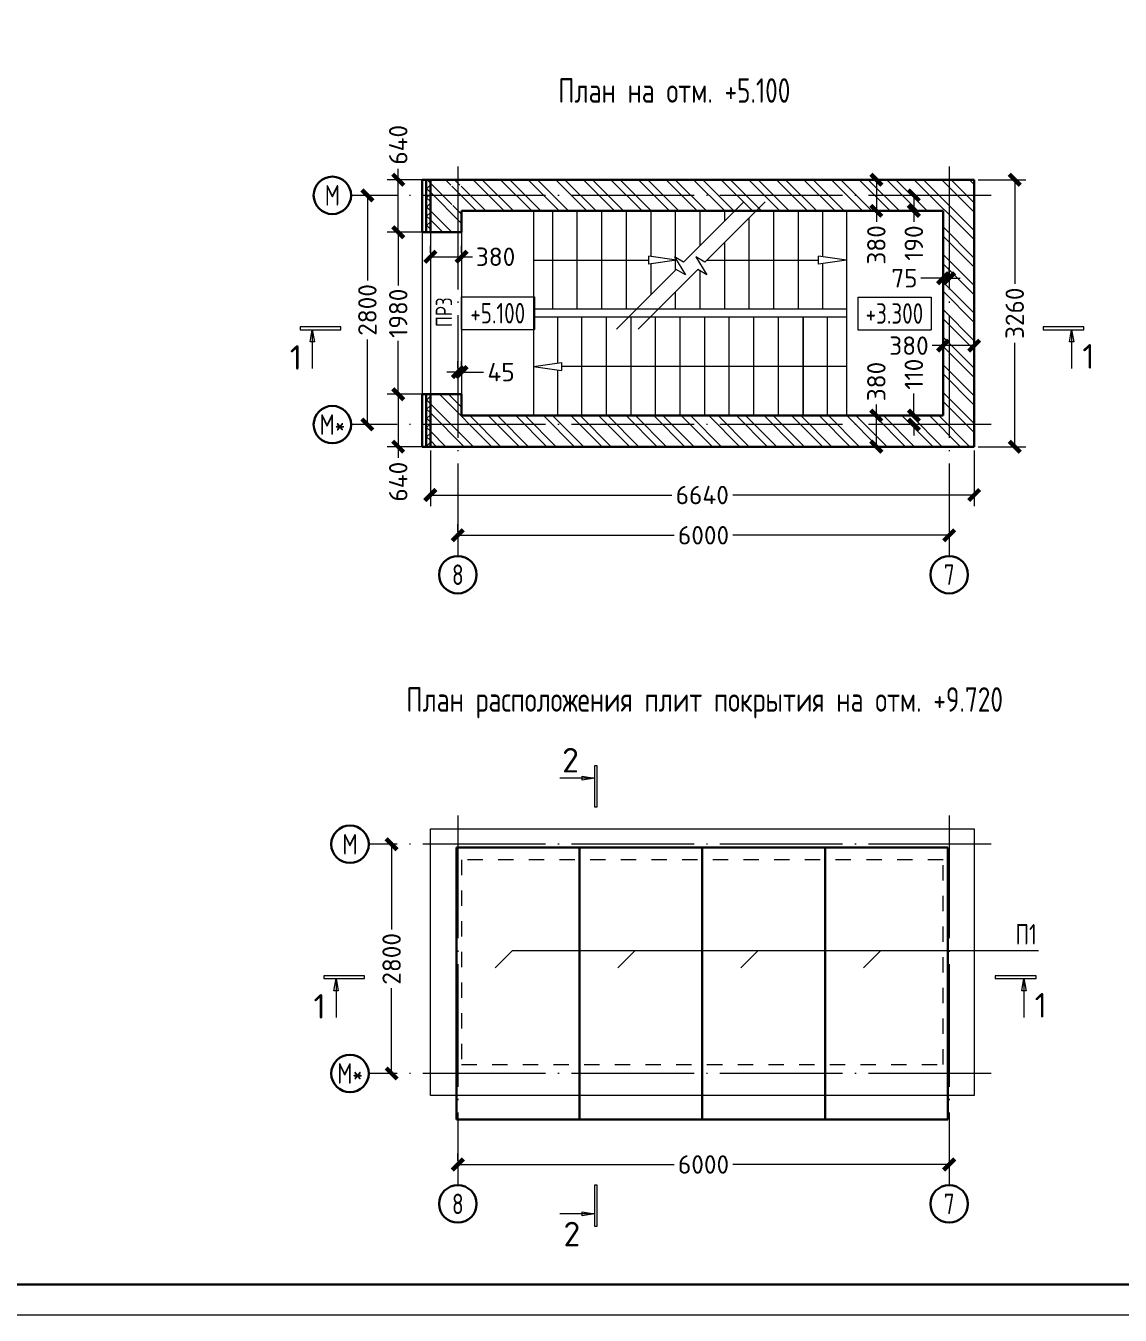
# Model space of a CAD drawing. Extents: x -965262 to 1142518, y -357520 to 71675.
# Drawn here: x 1005326 to 1023160, y -240088 to -219070 of the extents above; entities that cross this region are included whole.
import ezdxf

# ---------------------------------------------------------------- set-up
doc = ezdxf.new("R2010")
doc.units = 0
doc.header["$LTSCALE"] = 10
doc.linetypes.add('DOTE', pattern=[2.42, 2, -0.2, 0.02, -0.2])
doc.linetypes.add('JIS_02_1.0', pattern=[2, 1, -1])
doc.layers.get('0').update_dxf_attribs({"linetype": 'CONTINUOUS', "lineweight": 30})
doc.layers.get('Defpoints').update_dxf_attribs({"linetype": 'CONTINUOUS'})
doc.layers.add('DOTE', color=7, linetype='DOTE', lineweight=9)
doc.styles.add('GOST 2.304', font='isocpeur.ttf', dxfattribs={"width": 0.75, "height": 250})
doc.styles.get("Standard").update_dxf_attribs({"font": 'isocpeur.ttf', "height": 300})
doc.dimstyles.get("Standard").update_dxf_attribs({"dimscale": 100, "dimtxt": 300, "dimasz": 1.8, "dimexe": 1.8, "dimexo": 0.625, "dimgap": 0.9, "dimtad": 0, "dimdec": 0, "dimzin": 0, "dimdsep": 46, "dimtxsty": 'Standard', "dimblk": 'ARCHTICK', "dimcen": 0.9, "dimclrd": 256, "dimclre": 256, "dimclrt": 256, "dimadec": 0, "dimazin": 0, "dimtfac": 1, "dimtdec": 0, "dimtofl": 0, "dimtmove": 0, "dimatfit": 3, "dimfxl": 1, "dimtolj": 1, "dimtzin": 0, "dimlwd": 15, "dimlwe": 15, "dimarcsym": 0})

# ---------------------------------------------------------------- blocks, each defined once
blk = doc.blocks.new('_ArchTick')
at = {"color": 0, "linetype": 'ByBlock', "lineweight": 0, "const_width": 0.4}
blk.add_lwpolyline([(-0.5, -0.5), (0.5, 0.5)], dxfattribs=at)
blk = doc.blocks.new('*D2317')
at = {"lineweight": 15, "ltscale": 10, "transparency": 16777216}
for p, q in [((1020843, -221580), (1021621, -221580)), ((1021441, -221580), (1021441, -223276)), ((1021441, -225931), (1021441, -224236)), ((1020843, -225931), (1021621, -225931))]:
    blk.add_line(p, q, dxfattribs=at)
at = {"layer": 'Defpoints', "color": 0, "lineweight": 15, "ltscale": 10, "transparency": 16777216}
for p in [(1020780, -221580, -2413), (1021441, -221580), (1020780, -225931, -2413)]:
    blk.add_point(p, dxfattribs=at)
at = {"lineweight": 15, "ltscale": 10, "transparency": 16777216, "xscale": 180, "yscale": 180, "zscale": 180}
for p, rotation in [((1021441, -221580), 90), ((1021441, -225931), 270)]:
    blk.add_blockref('_ArchTick', p, dxfattribs=dict(at, rotation=rotation))
at = {"lineweight": 15, "ltscale": 10, "transparency": 16777216, "insert": (1021441, -223756), "char_height": 300, "attachment_point": 5, "rotation": 90}
blk.add_mtext('\\A1;3260', dxfattribs=at)
blk = doc.blocks.new('*D2263')
at = {"lineweight": 15, "transparency": 16777216}
for p, q in [((1012366, -227313), (1012366, -227195)), ((1012366, -227375), (1015890, -227375)), ((1020373, -227375), (1016850, -227375)), ((1020373, -227431), (1020373, -227555))]:
    blk.add_line(p, q, dxfattribs=at)
at = {"layer": 'Defpoints', "color": 0, "lineweight": 15, "transparency": 16777216}
for p in [(1012366, -227375), (1020373, -227369), (1020373, -227375)]:
    blk.add_point(p, dxfattribs=at)
at = {"lineweight": 15, "transparency": 16777216, "xscale": 180, "yscale": 180, "zscale": 180, "rotation": 180}
blk.add_blockref('_ArchTick', (1012366, -227375), dxfattribs=at)
at = {"lineweight": 15, "transparency": 16777216, "xscale": 180, "yscale": 180, "zscale": 180}
blk.add_blockref('_ArchTick', (1020373, -227375), dxfattribs=at)
at = {"lineweight": 15, "transparency": 16777216, "insert": (1016370, -227375), "char_height": 300, "attachment_point": 5}
blk.add_mtext('\\A1;6000', dxfattribs=at)
blk = doc.blocks.new('*D2323')
at = {"lineweight": 15, "transparency": 16777216}
for p, q in [((1019797, -225424), (1019797, -225064)), ((1019734, -225424), (1019617, -225424)), ((1019734, -225570), (1019617, -225570)), ((1019797, -225570), (1019797, -225750))]:
    blk.add_line(p, q, dxfattribs=at)
at = {"layer": 'Defpoints', "color": 0, "lineweight": 15, "transparency": 16777216}
for p in [(1019797, -225424), (1019797, -225424), (1019797, -225570, -4350)]:
    blk.add_point(p, dxfattribs=at)
at = {"lineweight": 15, "transparency": 16777216, "xscale": 180, "yscale": 180, "zscale": 180}
for p, rotation in [((1019797, -225424), 270), ((1019797, -225570), 90)]:
    blk.add_blockref('_ArchTick', p, dxfattribs=dict(at, rotation=rotation))
at = {"lineweight": 15, "transparency": 16777216, "insert": (1019797, -224749), "char_height": 300, "attachment_point": 5, "rotation": 90}
blk.add_mtext('\\A1;110', dxfattribs=at)
blk = doc.blocks.new('*D2321')
at = {"lineweight": 15, "ltscale": 10, "transparency": 16777216}
for p, q in [((1020273, -223185), (1019913, -223185)), ((1020273, -223123), (1020273, -223005)), ((1020373, -223123), (1020373, -223005)), ((1020373, -223185), (1020553, -223185))]:
    blk.add_line(p, q, dxfattribs=at)
at = {"layer": 'Defpoints', "color": 0, "lineweight": 15, "ltscale": 10, "transparency": 16777216}
for p in [(1020273, -223185), (1020373, -223185), (1020373, -223185)]:
    blk.add_point(p, dxfattribs=at)
at = {"lineweight": 15, "ltscale": 10, "transparency": 16777216, "xscale": 180, "yscale": 180, "zscale": 180}
blk.add_blockref('_ArchTick', (1020273, -223185), dxfattribs=at)
at = {"lineweight": 15, "ltscale": 10, "transparency": 16777216, "xscale": 180, "yscale": 180, "zscale": 180, "rotation": 180}
blk.add_blockref('_ArchTick', (1020373, -223185), dxfattribs=at)
at = {"lineweight": 15, "ltscale": 10, "transparency": 16777216, "insert": (1019643, -223185), "char_height": 300, "attachment_point": 5}
blk.add_mtext('\\A1;75', dxfattribs=at)
blk = doc.blocks.new('*D2319')
at = {"lineweight": 15, "transparency": 16777216}
for p, q in [((1019124, -221580), (1019006, -221580)), ((1019186, -221580), (1019186, -222087)), ((1019124, -222087), (1019006, -222087)), ((1019186, -222087), (1019186, -222267))]:
    blk.add_line(p, q, dxfattribs=at)
at = {"layer": 'Defpoints', "color": 0, "lineweight": 15, "transparency": 16777216}
for p in [(1019186, -221580), (1019186, -221580), (1019186, -222087)]:
    blk.add_point(p, dxfattribs=at)
at = {"lineweight": 15, "transparency": 16777216, "xscale": 180, "yscale": 180, "zscale": 180}
for p, rotation in [((1019186, -221580), 90), ((1019186, -222087), 270)]:
    blk.add_blockref('_ArchTick', p, dxfattribs=dict(at, rotation=rotation))
at = {"lineweight": 15, "transparency": 16777216, "insert": (1019186, -222642), "char_height": 300, "attachment_point": 5, "rotation": 90}
blk.add_mtext('\\A1;380', dxfattribs=at)
blk = doc.blocks.new('*D2318')
at = {"lineweight": 15, "ltscale": 10, "transparency": 16777216}
for p, q in [((1011919, -225993), (1011919, -226899)), ((1020780, -225993), (1020780, -226899)), ((1011919, -226719), (1015855, -226719)), ((1020780, -226719), (1016845, -226719))]:
    blk.add_line(p, q, dxfattribs=at)
at = {"layer": 'Defpoints', "color": 0, "lineweight": 15, "ltscale": 10, "transparency": 16777216}
for p in [(1011919, -225931, -2413), (1020780, -225931, -2413), (1020780, -226719)]:
    blk.add_point(p, dxfattribs=at)
at = {"lineweight": 15, "ltscale": 10, "transparency": 16777216, "xscale": 180, "yscale": 180, "zscale": 180, "rotation": 180}
blk.add_blockref('_ArchTick', (1011919, -226719), dxfattribs=at)
at = {"lineweight": 15, "ltscale": 10, "transparency": 16777216, "xscale": 180, "yscale": 180, "zscale": 180}
blk.add_blockref('_ArchTick', (1020780, -226719), dxfattribs=at)
at = {"lineweight": 15, "ltscale": 10, "transparency": 16777216, "insert": (1016350, -226719), "char_height": 300, "attachment_point": 5}
blk.add_mtext('\\A1;6640', dxfattribs=at)
blk = doc.blocks.new('*D2320')
at = {"lineweight": 15, "transparency": 16777216}
for p, q in [((1019734, -221834), (1019617, -221834)), ((1019797, -221834), (1019797, -222087)), ((1019734, -222087), (1019617, -222087)), ((1019797, -222087), (1019797, -222267))]:
    blk.add_line(p, q, dxfattribs=at)
at = {"layer": 'Defpoints', "color": 0, "lineweight": 15, "transparency": 16777216}
for p in [(1019797, -221834), (1019797, -221834), (1019797, -222087)]:
    blk.add_point(p, dxfattribs=at)
at = {"lineweight": 15, "transparency": 16777216, "xscale": 180, "yscale": 180, "zscale": 180}
for p, rotation in [((1019797, -221834), 90), ((1019797, -222087), 270)]:
    blk.add_blockref('_ArchTick', p, dxfattribs=dict(at, rotation=rotation))
at = {"lineweight": 15, "transparency": 16777216, "insert": (1019797, -222612), "char_height": 300, "attachment_point": 5, "rotation": 90}
blk.add_mtext('\\A1;190', dxfattribs=at)
blk = doc.blocks.new('*D2322')
at = {"lineweight": 15, "ltscale": 10, "transparency": 16777216}
for p, q in [((1020273, -224221), (1020273, -224104)), ((1020780, -224221), (1020780, -224104)), ((1020273, -224284), (1020093, -224284)), ((1020780, -224284), (1020273, -224284))]:
    blk.add_line(p, q, dxfattribs=at)
at = {"layer": 'Defpoints', "color": 0, "lineweight": 15, "ltscale": 10, "transparency": 16777216}
for p in [(1020273, -224284), (1020273, -224284), (1020780, -224284)]:
    blk.add_point(p, dxfattribs=at)
at = {"lineweight": 15, "ltscale": 10, "transparency": 16777216, "xscale": 180, "yscale": 180, "zscale": 180, "rotation": 180}
blk.add_blockref('_ArchTick', (1020273, -224284), dxfattribs=at)
at = {"lineweight": 15, "ltscale": 10, "transparency": 16777216, "xscale": 180, "yscale": 180, "zscale": 180}
blk.add_blockref('_ArchTick', (1020780, -224284), dxfattribs=at)
at = {"lineweight": 15, "ltscale": 10, "transparency": 16777216, "insert": (1019718, -224284), "char_height": 300, "attachment_point": 5}
blk.add_mtext('\\A1;380', dxfattribs=at)
blk = doc.blocks.new('*D2325')
at = {"lineweight": 15, "ltscale": 10, "transparency": 16777216}
for p, q in [((1012366, -224652), (1012366, -224535)), ((1012426, -224652), (1012426, -224535)), ((1012366, -224715), (1012186, -224715)), ((1012426, -224715), (1012786, -224715))]:
    blk.add_line(p, q, dxfattribs=at)
at = {"layer": 'Defpoints', "color": 0, "lineweight": 15, "ltscale": 10, "transparency": 16777216}
for p in [(1012366, -224715), (1012426, -224715), (1012426, -224715)]:
    blk.add_point(p, dxfattribs=at)
at = {"lineweight": 15, "ltscale": 10, "transparency": 16777216, "xscale": 180, "yscale": 180, "zscale": 180}
blk.add_blockref('_ArchTick', (1012366, -224715), dxfattribs=at)
at = {"lineweight": 15, "ltscale": 10, "transparency": 16777216, "xscale": 180, "yscale": 180, "zscale": 180, "rotation": 180}
blk.add_blockref('_ArchTick', (1012426, -224715), dxfattribs=at)
at = {"lineweight": 15, "ltscale": 10, "transparency": 16777216, "insert": (1013071, -224715), "char_height": 300, "attachment_point": 5}
blk.add_mtext('\\A1;45', dxfattribs=at)
blk = doc.blocks.new('*D2324')
at = {"lineweight": 15, "transparency": 16777216}
for p, q in [((1019186, -225424), (1019186, -225244)), ((1019124, -225424), (1019006, -225424)), ((1019186, -225931), (1019186, -225424)), ((1019124, -225931), (1019006, -225931))]:
    blk.add_line(p, q, dxfattribs=at)
at = {"layer": 'Defpoints', "color": 0, "lineweight": 15, "transparency": 16777216}
for p in [(1019186, -225424), (1019186, -225931), (1019186, -225931)]:
    blk.add_point(p, dxfattribs=at)
at = {"lineweight": 15, "transparency": 16777216, "xscale": 180, "yscale": 180, "zscale": 180}
for p, rotation in [((1019186, -225424), 90), ((1019186, -225931), 270)]:
    blk.add_blockref('_ArchTick', p, dxfattribs=dict(at, rotation=rotation))
at = {"lineweight": 15, "transparency": 16777216, "insert": (1019186, -224869), "char_height": 300, "attachment_point": 5, "rotation": 90}
blk.add_mtext('\\A1;380', dxfattribs=at)
blk = doc.blocks.new('*D2326')
at = {"lineweight": 15, "transparency": 16777216}
for p, q in [((1011919, -222773), (1011919, -222655)), ((1012426, -222773), (1012426, -222655)), ((1011919, -222835), (1012426, -222835)), ((1012426, -222835), (1012606, -222835))]:
    blk.add_line(p, q, dxfattribs=at)
at = {"layer": 'Defpoints', "color": 0, "lineweight": 15, "transparency": 16777216}
for p in [(1011919, -222835), (1011919, -222835), (1012426, -222835)]:
    blk.add_point(p, dxfattribs=at)
at = {"lineweight": 15, "transparency": 16777216, "xscale": 180, "yscale": 180, "zscale": 180, "rotation": 180}
blk.add_blockref('_ArchTick', (1011919, -222835), dxfattribs=at)
at = {"lineweight": 15, "transparency": 16777216, "xscale": 180, "yscale": 180, "zscale": 180}
blk.add_blockref('_ArchTick', (1012426, -222835), dxfattribs=at)
at = {"lineweight": 15, "transparency": 16777216, "insert": (1012981, -222835), "char_height": 300, "attachment_point": 5}
blk.add_mtext('\\A1;380', dxfattribs=at)
blk = doc.blocks.new('*D2328')
at = {"lineweight": 15, "ltscale": 10, "transparency": 16777216}
for p, q in [((1011857, -222434), (1011215, -222434)), ((1011395, -222434), (1011395, -223306)), ((1011395, -225077), (1011395, -224206)), ((1011857, -225077), (1011215, -225077))]:
    blk.add_line(p, q, dxfattribs=at)
at = {"layer": 'Defpoints', "color": 0, "lineweight": 15, "ltscale": 10, "transparency": 16777216}
for p in [(1011395, -222434), (1011919, -222434, -2413), (1011919, -225077, -2413)]:
    blk.add_point(p, dxfattribs=at)
at = {"lineweight": 15, "ltscale": 10, "transparency": 16777216, "xscale": 180, "yscale": 180, "zscale": 180}
for p, rotation in [((1011395, -222434), 90), ((1011395, -225077), 270)]:
    blk.add_blockref('_ArchTick', p, dxfattribs=dict(at, rotation=rotation))
at = {"lineweight": 15, "ltscale": 10, "transparency": 16777216, "insert": (1011395, -223756), "char_height": 300, "attachment_point": 5, "rotation": 90}
blk.add_mtext('\\A1;1980', dxfattribs=at)
blk = doc.blocks.new('*D2329')
at = {"lineweight": 15, "ltscale": 10, "transparency": 16777216}
for p, q in [((1011395, -221580), (1011395, -221400)), ((1011857, -221580), (1011215, -221580)), ((1011395, -222434), (1011395, -221580)), ((1011857, -222434), (1011215, -222434))]:
    blk.add_line(p, q, dxfattribs=at)
at = {"layer": 'Defpoints', "color": 0, "lineweight": 15, "ltscale": 10, "transparency": 16777216}
for p in [(1011395, -221580), (1011919, -221580, -2413), (1011919, -222434, -2413)]:
    blk.add_point(p, dxfattribs=at)
at = {"lineweight": 15, "ltscale": 10, "transparency": 16777216, "xscale": 180, "yscale": 180, "zscale": 180}
for p, rotation in [((1011395, -221580), 90), ((1011395, -222434), 270)]:
    blk.add_blockref('_ArchTick', p, dxfattribs=dict(at, rotation=rotation))
at = {"lineweight": 15, "ltscale": 10, "transparency": 16777216, "insert": (1011395, -221010), "char_height": 300, "attachment_point": 5, "rotation": 90}
blk.add_mtext('\\A1;640', dxfattribs=at)
blk = doc.blocks.new('*D2330')
at = {"lineweight": 15, "transparency": 16777216}
for p, q in [((1010829, -221834), (1010712, -221834)), ((1010892, -221834), (1010892, -223222)), ((1010892, -225570), (1010892, -224182)), ((1010829, -225570), (1010712, -225570))]:
    blk.add_line(p, q, dxfattribs=at)
at = {"layer": 'Defpoints', "color": 0, "lineweight": 15, "transparency": 16777216}
for p in [(1010892, -221834), (1010892, -225570), (1010892, -225570)]:
    blk.add_point(p, dxfattribs=at)
at = {"lineweight": 15, "transparency": 16777216, "xscale": 180, "yscale": 180, "zscale": 180}
for p, rotation in [((1010892, -221834), 90), ((1010892, -225570), 270)]:
    blk.add_blockref('_ArchTick', p, dxfattribs=dict(at, rotation=rotation))
at = {"lineweight": 15, "transparency": 16777216, "insert": (1010892, -223702), "char_height": 300, "attachment_point": 5, "rotation": 90}
blk.add_mtext('\\A1;2800', dxfattribs=at)
blk = doc.blocks.new('*D2344')
at = {"lineweight": 15, "transparency": 16777216}
for p, q in [((1011224, -232411), (1011107, -232411)), ((1011287, -232411), (1011287, -233799)), ((1011287, -236147), (1011287, -234759)), ((1011224, -236147), (1011107, -236147))]:
    blk.add_line(p, q, dxfattribs=at)
at = {"layer": 'Defpoints', "color": 0, "lineweight": 15, "transparency": 16777216}
for p in [(1011287, -232411), (1011287, -236147), (1011287, -236147)]:
    blk.add_point(p, dxfattribs=at)
at = {"lineweight": 15, "transparency": 16777216, "xscale": 180, "yscale": 180, "zscale": 180}
for p, rotation in [((1011287, -232411), 90), ((1011287, -236147), 270)]:
    blk.add_blockref('_ArchTick', p, dxfattribs=dict(at, rotation=rotation))
at = {"lineweight": 15, "transparency": 16777216, "insert": (1011287, -234279), "char_height": 300, "attachment_point": 5, "rotation": 90}
blk.add_mtext('\\A1;2800', dxfattribs=at)
blk = doc.blocks.new('*D2345')
at = {"lineweight": 15, "transparency": 16777216}
for p, q in [((1012366, -237568), (1012366, -237451)), ((1012366, -237631), (1015890, -237631)), ((1020373, -237631), (1016850, -237631)), ((1020373, -237687), (1020373, -237811))]:
    blk.add_line(p, q, dxfattribs=at)
at = {"layer": 'Defpoints', "color": 0, "lineweight": 15, "transparency": 16777216}
for p in [(1012366, -237631), (1020373, -237624), (1020373, -237631)]:
    blk.add_point(p, dxfattribs=at)
at = {"lineweight": 15, "transparency": 16777216, "xscale": 180, "yscale": 180, "zscale": 180, "rotation": 180}
blk.add_blockref('_ArchTick', (1012366, -237631), dxfattribs=at)
at = {"lineweight": 15, "transparency": 16777216, "xscale": 180, "yscale": 180, "zscale": 180}
blk.add_blockref('_ArchTick', (1020373, -237631), dxfattribs=at)
at = {"lineweight": 15, "transparency": 16777216, "insert": (1016370, -237631), "char_height": 300, "attachment_point": 5}
blk.add_mtext('\\A1;6000', dxfattribs=at)
blk = doc.blocks.new('*D2327')
at = {"lineweight": 15, "ltscale": 10, "transparency": 16777216}
for p, q in [((1011857, -225077), (1011215, -225077)), ((1011395, -225077), (1011395, -225931)), ((1011857, -225931), (1011215, -225931)), ((1011395, -225931), (1011395, -226111))]:
    blk.add_line(p, q, dxfattribs=at)
at = {"layer": 'Defpoints', "color": 0, "lineweight": 15, "ltscale": 10, "transparency": 16777216}
for p in [(1011395, -225077), (1011919, -225077, -2413), (1011919, -225931, -2413)]:
    blk.add_point(p, dxfattribs=at)
at = {"lineweight": 15, "ltscale": 10, "transparency": 16777216, "xscale": 180, "yscale": 180, "zscale": 180}
for p, rotation in [((1011395, -225077), 90), ((1011395, -225931), 270)]:
    blk.add_blockref('_ArchTick', p, dxfattribs=dict(at, rotation=rotation))
at = {"lineweight": 15, "ltscale": 10, "transparency": 16777216, "insert": (1011395, -226501), "char_height": 300, "attachment_point": 5, "rotation": 90}
blk.add_mtext('\\A1;640', dxfattribs=at)

msp = doc.modelspace()

# ---------------------------------------------------------------- hatches: boundary and pattern name
at = {"lineweight": 15, "ltscale": 10}
h = msp.add_hatch(dxfattribs=at)
h.set_pattern_fill('ANSI37', color=256, scale=33.361392, style=0)
h.set_pattern_definition([(45, (1127726.95, -96719.17), (-74.89846, 74.89846), []), (135, (1127726.95, -96719.17), (-74.89846, -74.89846), [])])
h.paths.add_polyline_path([(1011919.3, -221833.9), (1011852.5, -221833.9), (1011852.5, -222434.4), (1011919.3, -222434.4)])
h.paths.add_polyline_path([(1011919.3, -221580.4), (1011852.5, -221580.4), (1011852.5, -221833.9), (1011919.3, -221833.9)])
h.paths.add_polyline_path([(1011919.3, -225076.6), (1011852.5, -225076.6), (1011852.5, -225570.4), (1011919.3, -225570.4)])
h.paths.add_polyline_path([(1011919.3, -225570.4), (1011852.5, -225570.4), (1011852.5, -225930.7), (1011919.3, -225930.7)])
at = {"lineweight": 15}
h = msp.add_hatch(dxfattribs=at)
h.set_pattern_fill('ANSI32', color=256, scale=33.361392, angle=90, style=0)
h.set_pattern_definition([(135, (1127726.95, -96719.17), (-224.6954, -224.6954), []), (135, (1127726.95, -96569.37), (-224.6954, -224.6954), [])])
h.paths.add_polyline_path([(1020539.8, -221982), (1020379, -221982), (1020379, -221833.9), (1020373, -221833.9), (1020373, -222000.7), (1020539.8, -222000.7)], flags=0)
h.paths.add_polyline_path([(1020373, -221833.9), (1020367, -221833.9), (1020367, -221982), (1020206.2, -221982), (1020206.2, -222000.7), (1020373, -222000.7)], flags=0)
h.paths.add_polyline_path([(1020373, -221667.1), (1020206.2, -221667.1), (1020206.2, -221685.8), (1020367, -221685.8), (1020367, -221833.9), (1020373, -221833.9)], flags=0)
h.paths.add_polyline_path([(1020539.8, -221667.1), (1020373, -221667.1), (1020373, -221833.9), (1020379, -221833.9), (1020379, -221685.8), (1020539.8, -221685.8)], flags=0)
h.paths.add_polyline_path([(1012366.3, -222421.1), (1011919.3, -222421.1), (1011919.3, -222434.4), (1012366.3, -222434.4)], flags=16)
h.paths.add_polyline_path([(1012426.4, -222421.1), (1012366.3, -222421.1), (1012366.3, -222434.4), (1012426.4, -222434.4)], flags=17)
h.paths.add_polyline_path([(1012366.3, -225076.6), (1011919.3, -225076.6), (1011919.3, -225090), (1012366.3, -225090)], flags=16)
h.paths.add_polyline_path([(1012426.4, -225076.6), (1012366.3, -225076.6), (1012366.3, -225090), (1012426.4, -225090)], flags=17)
h.paths.add_polyline_path([(1020780, -223642.1), (1020373, -223642.1), (1020373, -223648.8), (1020780, -223648.8)], flags=17)
h.paths.add_polyline_path([(1020373, -223642.1), (1020273, -223642.1), (1020273, -223648.8), (1020373, -223648.8)], flags=16)
h.paths.add_polyline_path([(1020780, -225243.4), (1020373, -225243.4), (1020373, -225250.1), (1020780, -225250.1)], flags=17)
h.paths.add_polyline_path([(1020373, -225243.4), (1020273, -225243.4), (1020273, -225250.1), (1020373, -225250.1)], flags=16)
h.paths.add_polyline_path([(1011919.3, -225930.7), (1020780, -225930.7), (1020780, -225243.4), (1020273, -225243.4), (1020273, -225423.6), (1012426.4, -225423.6), (1012426.4, -222087.5), (1020273, -222087.5), (1020273, -223642.1), (1020780, -223642.1), (1020780, -221580.4), (1020673.3, -221580.4), (1011919.3, -221580.4)])
h.paths.add_polyline_path([(1012533.1, -222000.7), (1012199.5, -222000.7), (1012199.5, -221982), (1012333.6, -221982, 0.4142136), (1012360.3, -221955.3), (1012360.3, -221712.5, 0.4142136), (1012333.6, -221685.8), (1012199.5, -221685.8), (1012199.5, -221667.1), (1012533.1, -221667.1), (1012533.1, -221685.8), (1012399, -221685.8, 0.4142136), (1012372.3, -221712.5), (1012372.3, -221955.3, 0.4142136), (1012399, -221982), (1012533.1, -221982)], flags=16)
h.paths.add_polyline_path([(1020206.2, -222000.7), (1020206.2, -221982), (1020367, -221982), (1020367, -221685.8), (1020206.2, -221685.8), (1020206.2, -221667.1), (1020539.8, -221667.1), (1020539.8, -221685.8), (1020379, -221685.8), (1020379, -221982), (1020539.8, -221982), (1020539.8, -222000.7)], flags=16)
h.paths.add_polyline_path([(1020780, -223648.8), (1020273, -223648.8), (1020273, -223635.4), (1020780, -223635.4)], flags=17)
h.paths.add_polyline_path([(1020273, -225250.1), (1020780, -225250.1), (1020780, -223635.4), (1020273, -223635.4)], flags=17)
h.paths.add_polyline_path([(1012426.4, -225090), (1011919.3, -225090), (1011919.3, -222421.1), (1012426.4, -222421.1)])

# ---------------------------------------------------------------- linework, layer by layer
at = {"extrusion": (0, 0, -1)}
for p, q in [((1011785.8, -222434.4, 11738.5), (1011785.8, -221580.4, 11738.5)), ((1011852.5, -222434.4, 11738.5), (1011852.5, -221580.4, 11738.5)), ((1011919.3, -221580.4, 11738.5), (1020780, -221580.4, 11738.5)), ((1011919.3, -222434.4, 11738.5), (1011919.3, -221580.4, 11738.5)), ((1020780, -221580.4, 11738.5), (1020780, -225930.7, 11738.5)), ((1020273, -222087.5, 11738.5), (1012426.4, -222087.5, 11738.5)), ((1012426.4, -222087.5, 11738.5), (1012426.4, -222434.4, 11738.5)), ((1020273, -225423.6, 11738.5), (1020273, -222087.5, 11738.5)), ((1011785.8, -225076.6, 11738.5), (1011785.8, -225930.7, 11738.5)), ((1011852.5, -225076.6, 11738.5), (1011852.5, -225930.7, 11738.5)), ((1011919.3, -225930.7, 11738.5), (1011919.3, -225076.6, 11738.5)), ((1012426.4, -225076.6, 11738.5), (1012426.4, -225423.6, 11738.5)), ((1012426.4, -225423.6, 11738.5), (1020273, -225423.6, 11738.5)), ((1020780, -225930.7, 11738.5), (1011919.3, -225930.7, 11738.5))]:
    msp.add_line(p, q, dxfattribs=at)
at = {"ltscale": 10}
for p, q in [((1011919.3, -221580.4, 14151.9), (1011785.8, -221580.4, 14151.9)), ((1011919.3, -222434.4, 11738.5), (1011785.8, -222434.4, 11738.5)), ((1012426.4, -222434.4, 11738.5), (1011919.3, -222434.4, 11738.5)), ((1011919.3, -225076.6, 11738.5), (1011785.8, -225076.6, 11738.5)), ((1012426.4, -225076.6, 11738.5), (1011919.3, -225076.6, 11738.5)), ((1011919.3, -225930.7, 14151.9), (1011785.8, -225930.7, 14151.9)), ((1012346.3, -236898.6, -1669.7), (1012346.3, -232464.3, -1669.7)), ((1012346.3, -232464.3, -1669.7), (1020353, -232464.3, -1669.7)), ((1014348, -236898.6, -1669.7), (1014348, -232464.3, -1669.7)), ((1016349.7, -236898.6, -1669.7), (1016349.7, -232464.3, -1669.7)), ((1018351.3, -236898.6, -1669.7), (1018351.3, -232464.3, -1669.7)), ((1020353, -236898.6, -1669.7), (1020353, -232464.3, -1669.7)), ((1012346.3, -236898.6, -1669.7), (1020353, -236898.6, -1669.7))]:
    msp.add_line(p, q, dxfattribs=at)
at = {"lineweight": 15, "extrusion": (0, 0, -1)}
for p, q in [((1013600.7, -222087.5, 11738.5), (1013600.7, -225423.6, 11738.5)), ((1013907.6, -222087.5, 11738.5), (1013907.6, -223688.9, 14151.9)), ((1014307.9, -222087.5, 5151.2), (1014307.9, -223688.9, 7564.5)), ((1014708.3, -222087.5, 5151.2), (1014708.3, -223688.9, 7564.5)), ((1015108.6, -222087.5, 8444.8), (1015108.6, -223688.9, 10858.2)), ((1015508.9, -222087.5, 11738.5), (1015508.9, -222827.5, 12853.8)), ((1015909.3, -222087.5, 15032.2), (1015909.3, -222841.6, 16168.7)), ((1016309.6, -222087.5, 11738.5), (1016309.6, -222657.1, 12597)), ((1017510.6, -222087.5, 11738.5), (1017510.6, -223688.9, 14151.9)), ((1017911, -222087.5, 11738.5), (1017911, -223688.9, 14151.9)), ((1018311.3, -222087.5, 11821.7), (1018311.3, -222832.3, 12944.2)), ((1017110.3, -222206.1, 11917.2), (1017110.3, -223688.9, 14151.9)), ((1016710, -222606.4, 12097.7), (1016710, -223688.9, 14151.9)), ((1015508.9, -222948.9, 13036.7), (1015508.9, -223457.8, 13803.6)), ((1015909.3, -222854.9, 16188.8), (1015909.3, -222885.3, 16234.6)), ((1015909.3, -222891.1, 16243.2), (1015909.3, -223057.4, 16493.9)), ((1018311.3, -222944.1, 13112.7), (1018311.3, -223688.9, 14235.1)), ((1016309.6, -223060.7, 11978.8), (1016309.6, -223688.9, 14151.9)), ((1015909.3, -223407.1, 16011.8), (1015909.3, -223688.9, 17445.5)), ((1013987.7, -223822.2, 14151.9), (1013987.7, -224567, 13029.4)), ((1013987.7, -224678.8, 12861), (1013987.7, -225423.6, 11738.5)), ((1011919.3, -232157.4, -1669.7), (1020780, -232157.4, -1669.7)), ((1011919.3, -236507.7, -1669.7), (1011919.3, -232157.4, -1669.7)), ((1020780, -232157.4, -1669.7), (1020780, -236507.7, -1669.7)), ((1020780, -236507.7, -1669.7), (1011919.3, -236507.7, -1669.7))]:
    msp.add_line(p, q, dxfattribs=at)
at = {"lineweight": 0, "extrusion": (0, 0, -1)}
msp.add_line((1016710, -222087.5, 11738.5), (1016710, -222256.7, 11993.6), dxfattribs=at)
at = {"lineweight": 15, "ltscale": 10}
for p, q in [((1018698.3, -222087.5, 14151.9), (1018698.3, -225423.6, 14151.9)), ((1011785.8, -222434.4, 11738.5), (1011785.8, -225076.6, 11738.5)), ((1011919.3, -222434.4, 11738.5), (1011919.3, -225076.6, 11738.5)), ((1012426.4, -222434.4, 11738.5), (1012426.4, -225076.6, 11738.5))]:
    msp.add_line(p, q, dxfattribs=at)
at = {"lineweight": 15, "ltscale": 200}
for p, q in [((1013600.7, -222888.2, 11738.5), (1015476.4, -222888.2, 11738.5)), ((1016428.2, -222888.2, 15265.7), (1018245.5, -222888.2, 14151.9)), ((1018698.3, -223688.9, 14151.9), (1013600.7, -223688.9, 14151.9)), ((1018698.3, -223822.2, 14151.9), (1013600.7, -223822.2, 14151.9)), ((1014388, -225423.6, 7564.5), (1014388, -223822.2, 7564.5)), ((1014788.3, -225423.6, 7564.5), (1014788.3, -223822.2, 7564.5)), ((1015188.7, -225423.6, 10858.2), (1015188.7, -223822.2, 10858.2)), ((1015589, -225423.6, 14151.9), (1015589, -223822.2, 14151.9)), ((1015989.4, -225423.6, 11738.5), (1015989.4, -223822.2, 17445.5)), ((1016389.7, -225423.6, 14151.9), (1016389.7, -223822.2, 14151.9)), ((1016790, -225423.6, 14151.9), (1016790, -223822.2, 14151.9)), ((1017190.4, -225423.6, 14151.9), (1017190.4, -223822.2, 14151.9)), ((1017590.7, -225423.6, 14151.9), (1017590.7, -223822.2, 14151.9)), ((1017991, -225423.6, 14151.9), (1017991, -223822.2, 14151.9)), ((1018391.4, -225423.6, 11738.5), (1018391.4, -223822.2, 14235.1)), ((1018698.3, -224622.9, 14340), (1014053.5, -224622.9, 11738.5))]:
    msp.add_line(p, q, dxfattribs=at)
at = {"lineweight": 15}
for p, q in [((1015929.2, -222888.2, 11738.5), (1015476.4, -222822.8, 11738.5)), ((1015476.4, -222953.6, 11738.5), (1015476.4, -222822.8, 11738.5)), ((1015929.2, -222888.2, 11738.5), (1015476.4, -222953.6, 11738.5)), ((1018698.3, -222888.2, 14151.9), (1018245.5, -222822.8, 14151.9)), ((1018245.5, -222953.6, 14151.9), (1018245.5, -222822.8, 14151.9)), ((1018698.3, -222888.2, 14151.9), (1018245.5, -222953.6, 14151.9)), ((1012418.7, -223488.4, 14151.9), (1013614.4, -223488.4, 14151.9)), ((1013614.4, -223488.4, 14151.9), (1013614.4, -224022.2, 14151.9)), ((1018882.8, -223492.5, 14151.9), (1020078.5, -223492.5, 14151.9)), ((1018882.8, -223492.5, 14151.9), (1018882.8, -224026.2, 14151.9)), ((1020078.5, -223492.5, 14151.9), (1020078.5, -224026.2, 14151.9)), ((1012418.7, -224022.2, 14151.9), (1013614.4, -224022.2, 14151.9)), ((1018882.8, -224026.2, 14151.9), (1020078.5, -224026.2, 14151.9)), ((1013600.7, -224622.9, 11738.5), (1014053.5, -224557.5, 11738.5)), ((1013600.7, -224622.9, 11738.5), (1014053.5, -224688.3, 11738.5)), ((1014053.5, -224557.5, 11738.5), (1014053.5, -224688.3, 11738.5))]:
    msp.add_line(p, q, dxfattribs=at)
at = {"lineweight": 0}
msp.add_line((1012418.7, -223488.4, 14151.9), (1012418.7, -224022.2, 14151.9), dxfattribs=at)
at = {"lineweight": 15, "ltscale": 0.3}
msp.add_line((1017991, -223822.2, 14151.9), (1017991, -225423.6, 14151.9), dxfattribs=at)
at = {"linetype": 'Continuous', "lineweight": 15, "ltscale": 10}
for p, q in [((1010461.8, -223977.1, 11008.5), (1009794.6, -223977.1, 11008.5)), ((1009794.6, -223977.1, 11008.5), (1009794.6, -224023.8, 11008.5)), ((1009794.6, -224023.8, 11008.5), (1010461.8, -224023.8, 11008.5)), ((1009961.2, -224224.2, 11008.5), (1009994.8, -224023.8, 11008.5)), ((1009994.8, -224023.8, 11008.5), (1010028.3, -224224.2, 11008.5)), ((1010461.8, -224023.8, 11008.5), (1010461.8, -223977.1, 11008.5)), ((1021901.8, -223977.1, 11008.5), (1021901.8, -224023.8, 11008.5)), ((1022569, -223977.1, 11008.5), (1021901.8, -223977.1, 11008.5)), ((1021901.8, -224023.8, 11008.5), (1022569, -224023.8, 11008.5)), ((1022335.3, -224224.2, 11008.5), (1022368.9, -224023.8, 11008.5)), ((1022368.9, -224023.8, 11008.5), (1022402.4, -224224.2, 11008.5)), ((1022569, -224023.8, 11008.5), (1022569, -223977.1, 11008.5)), ((1010028.3, -224224.2, 11008.5), (1009961.2, -224224.2, 11008.5)), ((1022402.4, -224224.2, 11008.5), (1022335.3, -224224.2, 11008.5)), ((1014592.6, -231135.1, 11008.5), (1014592.6, -231802.3, 11008.5)), ((1014639.3, -231135.1, 11008.5), (1014592.6, -231135.1, 11008.5)), ((1014639.3, -231802.3, 11008.5), (1014639.3, -231135.1, 11008.5)), ((1014392.1, -231368.8, 11008.5), (1014392.1, -231301.7, 11008.5)), ((1014392.1, -231301.7, 11008.5), (1014592.6, -231335.3, 11008.5)), ((1014592.6, -231335.3, 11008.5), (1014392.1, -231368.8, 11008.5)), ((1014592.6, -231802.3, 11008.5), (1014639.3, -231802.3, 11008.5)), ((1010181.1, -234554, 11008.5), (1010181.1, -234600.7, 11008.5)), ((1010847.5, -234554, 11008.5), (1010181.1, -234554, 11008.5)), ((1010847.5, -234600.7, 11008.5), (1010847.5, -234554, 11008.5)), ((1021125, -234554, 11008.5), (1021125, -234600.7, 11008.5)), ((1021791.4, -234554, 11008.5), (1021125, -234554, 11008.5)), ((1021791.4, -234600.7, 11008.5), (1021791.4, -234554, 11008.5)), ((1010181.1, -234600.7, 11008.5), (1010847.5, -234600.7, 11008.5)), ((1010347.7, -234801.2, 11008.5), (1010381.3, -234600.7, 11008.5)), ((1010381.3, -234600.7, 11008.5), (1010414.8, -234801.2, 11008.5)), ((1021125, -234600.7, 11008.5), (1021791.4, -234600.7, 11008.5)), ((1021557.7, -234801.2, 11008.5), (1021591.2, -234600.7, 11008.5)), ((1021591.2, -234600.7, 11008.5), (1021624.8, -234801.2, 11008.5)), ((1010414.8, -234801.2, 11008.5), (1010347.7, -234801.2, 11008.5)), ((1021624.8, -234801.2, 11008.5), (1021557.7, -234801.2, 11008.5)), ((1014592.6, -237967.1, 11008.5), (1014592.6, -238634.3, 11008.5)), ((1014639.3, -237967.1, 11008.5), (1014592.6, -237967.1, 11008.5)), ((1014639.3, -238634.3, 11008.5), (1014639.3, -237967.1, 11008.5)), ((1014392.1, -238400.6, 11008.5), (1014592.6, -238434.2, 11008.5)), ((1014392.1, -238467.7, 11008.5), (1014392.1, -238400.6, 11008.5)), ((1014592.6, -238434.2, 11008.5), (1014392.1, -238467.7, 11008.5)), ((1014592.6, -238634.3, 11008.5), (1014639.3, -238634.3, 11008.5))]:
    msp.add_line(p, q, dxfattribs=at)
at = {"lineweight": 0, "ltscale": 200}
msp.add_line((1015188.7, -225423.6, 11048.4), (1015188.7, -225419.4, 11048.4), dxfattribs=at)
at = {"color": 1, "lineweight": 15, "ltscale": 10}
for p, q in [((1013255.1, -234145.1, 9801.8), (1012973.2, -234427, 9801.8)), ((1013255.1, -234145.1, 9801.8), (1021408, -234145.1, 9801.8)), ((1015256.8, -234145.1, 9801.8), (1014974.9, -234427, 9801.8)), ((1017258.4, -234145.1, 9801.8), (1016976.5, -234427, 9801.8)), ((1019260.1, -234145.1, 9801.8), (1018978.2, -234427, 9801.8)), ((1021408, -234145.1, 9801.8), (1021827.7, -234145.1, 9801.8))]:
    msp.add_line(p, q, dxfattribs=at)
at = {"lineweight": 0, "ltscale": 10, "elevation": 9801.8}
msp.add_lwpolyline([(987467.6, -198052.5), (1046917.6, -198052.5), (1046917.6, -240087.8), (987467.6, -240087.8)], close=True, dxfattribs=at)
at = {"ltscale": 0.1, "elevation": 9801.8}
msp.add_lwpolyline([(989469.3, -239587.4), (1046417.2, -239587.4), (1046417.2, -198552.9), (989469.3, -198552.9), (989469.3, -239587.4)], close=True, dxfattribs=at)
at = {"color": 5, "lineweight": 15, "ltscale": 100, "elevation": 14151.9}
for points in [[(1017025.4, -221941.3), (1016044.2, -222922.5), (1015896.8, -222834.1), (1016073.7, -223128.9), (1015926.2, -223040.5), (1014954.1, -224012.6)], [(1017375, -221941.3), (1016393.8, -222922.5), (1016246.4, -222834.1), (1016423.3, -223128.9), (1016275.9, -223040.5), (1015303.7, -224012.6)]]:
    msp.add_lwpolyline(points, dxfattribs=at)
at = {"linetype": 'Continuous', "lineweight": 15, "ltscale": 10, "extrusion": (1, 0, 0)}
for points, elevation in [([(-224023.8, 11008.5), (-224657.6, 11008.5)], 1009994.8), ([(-224023.8, 11008.5), (-224657.6, 11008.5)], 1022368.9), ([(-234600.7, 11008.5), (-235234.6, 11008.5)], 1010381.3), ([(-234600.7, 11008.5), (-235234.6, 11008.5)], 1021591.2)]:
    msp.add_lwpolyline(points, dxfattribs=dict(at, elevation=elevation))
at = {"linetype": 'Continuous', "lineweight": 15, "ltscale": 10, "extrusion": (0, 1, 0)}
for elevation in [-231335.3, -238434.2]:
    msp.add_lwpolyline([(-1014592.6, 11008.5), (-1014028.8, 11008.5)], dxfattribs=dict(at, elevation=elevation))
at = {"linetype": 'JIS_02_1.0', "lineweight": 15, "ltscale": 25, "elevation": -1669.7}
msp.add_lwpolyline([(1012426.4, -236000.6), (1020273, -236000.6), (1020273, -232664.4), (1012426.4, -232664.4)], close=True, dxfattribs=at)
for centre in [(1010321.5, -221833.9, 9801.8), (1010321.5, -225570.4, 9801.8), (1012366.3, -228017.8, 9801.8), (1020373, -228017.8, 9801.8), (1010609, -232410.9, -3606.4), (1010609, -236147.4, -3606.4), (1012366.3, -238273.3, -3606.4), (1020373, -238273.3, -3606.4)]:
    msp.add_circle(centre, 305)
at = {"layer": 'DOTE', "lineweight": 9, "ltscale": 100, "extrusion": (0, -1, 0)}
for p, q in [((1012366.3, -221366.3, 9801.8), (1012366.3, -227712.8, 9801.8)), ((1020373, -221366.3, 9801.8), (1020373, -227712.8, 9801.8)), ((1012366.3, -231943.3, -3606.4), (1012366.3, -237968.3, -3606.4)), ((1020373, -231943.3, -3606.4), (1020373, -237968.3, -3606.4))]:
    msp.add_line(p, q, dxfattribs=at)
at = {"layer": 'DOTE', "lineweight": 9, "ltscale": 100}
for p, q in [((1021056.3, -221833.9, 9801.8), (1010626.5, -221833.9, 9801.8)), ((1021056.3, -225570.4, 9801.8), (1010626.5, -225570.4, 9801.8)), ((1021056.3, -232410.9, -3606.4), (1010914, -232410.9, -3606.4)), ((1021056.3, -236147.4, -3606.4), (1010914, -236147.4, -3606.4))]:
    msp.add_line(p, q, dxfattribs=at)

# ---------------------------------------------------------------- texts
at = {"width": 0.75}
for s, p in [('План на отм. +5.100', (1014002, -220324.9, 14151.9)), ('План расположения плит покрытия на отм. +9.720', (1011525.8, -230251.3, 743.6))]:
    msp.add_text(s, height=400.337, dxfattribs=at).set_placement(p)
at = {"color": 4, "lineweight": 0, "width": 0.75}
msp.add_text('ПР3', height=266.89, rotation=90, dxfattribs=at).set_placement((1012273.6, -223979.9, 9801.8))
at = {"ltscale": 100, "width": 762.561, "attachment_point": 5, "style": 'GOST 2.304'}
for s, insert, char_height in [('М', (1010321.5, -221833.9, 9801.8), 333.6), ('М*', (1010321.5, -225570.4, 9801.8), 333.62), ('8', (1012366.3, -228017.8, 9801.8), 333.6), ('7', (1020373, -228017.8, 9801.8), 333.6), ('М', (1010609, -232410.9, -3606.4), 333.6), ('М*', (1010609, -236147.4, -3606.4), 333.62), ('8', (1012366.3, -238273.3, -3606.4), 333.6), ('7', (1020373, -238273.3, -3606.4), 333.6)]:
    msp.add_mtext(s, dxfattribs=dict(at, insert=insert, char_height=char_height))
at = {"lineweight": 15, "char_height": 333.61, "width": 1494.59, "attachment_point": 5, "style": 'GOST 2.304'}
for s, insert in [('\\A1;+5.100', (1013016.6, -223755.3, 14151.9)), ('\\A1;+3.300', (1019480.6, -223759.4, 14151.9)), ('\\A1;П1', (1021625.7, -233878.2, 9801.8))]:
    msp.add_mtext(s, dxfattribs=dict(at, insert=insert))
at = {"linetype": 'Continuous', "lineweight": 15, "ltscale": 10, "char_height": 400, "attachment_point": 1}
for s, insert, width in [('1', (1022543.2, -224258.5, 11008.5), 233.53), ('1', (1009627.7, -224276.4, 11008.5), 233.53), ('2', (1014066, -230841.2, 11008.5), 280.236), ('1', (1010014.2, -234853.3, 11008.5), 233.53), ('1', (1021765.5, -234835.5, 11008.5), 233.53), ('2', (1014088, -238565, 11008.5), 280.236)]:
    msp.add_mtext(s, dxfattribs=dict(at, insert=insert, width=width))

# ---------------------------------------------------------------- dimensions: what is measured, and where the dimension line sits
at = {"lineweight": 15, "ltscale": 10}
for base, p1, p2, picture, middle in [((1011395.2, -221580.4, 14151.9), (1011919.3, -222434.4, 11738.5), (1011919.3, -221580.4, 11738.5), '*D2329', (1011395.2, -221010.4, 14151.9)), ((1011395.2, -225076.6, 14151.9), (1011919.3, -225930.7, 11738.5), (1011919.3, -225076.6, 11738.5), '*D2327', (1011395.2, -226500.7, 14151.9))]:
    dim = msp.add_linear_dim(base=base, p1=p1, p2=p2, angle=90, text='640', dimstyle='Standard', dxfattribs=at)
    dim.commit()
    dim.dimension.update_dxf_attribs({"geometry": picture, "text_midpoint": middle, "dimtype": 160})
at = {"lineweight": 15}
for base, p1, p2, angle, text, picture, middle in [((1019186.4, -221580.4, 11738.5), (1019186.4, -222087.5, 11738.5), (1019186.4, -221580.4, 11738.5), 90, '380', '*D2319', (1019186.4, -222642.5, 11738.5)), ((1019796.6, -221833.9, 9801.8), (1019796.6, -222087.5, 9801.8), (1019796.6, -221833.9, 9801.8), 270, '190', '*D2320', (1019796.6, -222612.5, 9801.8)), ((1011919.3, -222835.4, 14151.9), (1012426.4, -222835.4, 14151.9), (1011919.3, -222835.4, 14151.9), 180, '380', '*D2326', (1012981.4, -222835.4, 14151.9)), ((1019796.6, -225423.6, 14151.9), (1019796.6, -225570.4, 9801.8), (1019796.6, -225423.6, 14151.9), 90, '110', '*D2323', (1019796.6, -224748.6, 14151.9)), ((1019186.4, -225930.7, 14151.9), (1019186.4, -225423.6, 14151.9), (1019186.4, -225930.7, 14151.9), 270, '380', '*D2324', (1019186.4, -224868.6, 14151.9)), ((1020373, -227375.1, 14151.9), (1012366.3, -227375.1, 14151.9), (1020373, -227368.7, 14151.9), 180, '6000', '*D2263', (1016369.7, -227375.1, 14151.9)), ((1020373, -237630.6, 743.6), (1012366.3, -237630.6, 743.6), (1020373, -237624.3, 743.6), 180, '6000', '*D2345', (1016369.7, -237630.6, 743.6))]:
    dim = msp.add_linear_dim(base=base, p1=p1, p2=p2, angle=angle, text=text, dimstyle='Standard', dxfattribs=at)
    dim.commit()
    dim.dimension.update_dxf_attribs({"geometry": picture, "text_midpoint": middle, "dimtype": 160})
at = {"lineweight": 15, "ltscale": 10}
for base, p1, p2, text, picture, middle in [((1021440.6, -221580.4, 14151.9), (1020780, -225930.7, 11738.5), (1020780, -221580.4, 11738.5), '3260', '*D2317', (1021440.6, -223755.5, 14151.9)), ((1011395.2, -222434.4, 14151.9), (1011919.3, -225076.6, 11738.5), (1011919.3, -222434.4, 11738.5), '1980', '*D2328', (1011395.2, -223755.5, 14151.9))]:
    dim = msp.add_linear_dim(base=base, p1=p1, p2=p2, angle=90, text=text, dimstyle='Standard', dxfattribs=at)
    dim.commit()
    dim.dimension.update_dxf_attribs({"geometry": picture, "text_midpoint": middle})
at = {"lineweight": 15}
for base, p1, p2, picture, middle in [((1010891.8, -225570.4, 9801.8), (1010891.8, -221833.9, 9801.8), (1010891.8, -225570.4, 9801.8), '*D2330', (1010891.8, -223702.1, 9801.8)), ((1011286.8, -236147.4, -3606.4), (1011286.8, -232410.9, -3606.4), (1011286.8, -236147.4, -3606.4), '*D2344', (1011286.8, -234279.1, -3606.4))]:
    dim = msp.add_linear_dim(base=base, p1=p1, p2=p2, angle=270, text='2800', dimstyle='Standard', dxfattribs=at)
    dim.commit()
    dim.dimension.update_dxf_attribs({"geometry": picture, "text_midpoint": middle})
at = {"lineweight": 15, "ltscale": 10}
for base, p1, p2, text, picture, middle in [((1020373, -223185.2, 14151.9), (1020273, -223185.2, 14151.9), (1020373, -223185.2, 14151.9), '75', '*D2321', (1019643, -223185.2, 14151.9)), ((1020273, -224283.7, 14151.9), (1020780, -224283.7, 14151.9), (1020273, -224283.7, 14151.9), '380', '*D2322', (1019718, -224283.7, 14151.9)), ((1012426.4, -224714.9, 14151.9), (1012366.3, -224714.9, 14151.9), (1012426.4, -224714.9, 14151.9), '45', '*D2325', (1013071.4, -224714.9, 14151.9))]:
    dim = msp.add_linear_dim(base=base, p1=p1, p2=p2, text=text, dimstyle='Standard', dxfattribs=at)
    dim.commit()
    dim.dimension.update_dxf_attribs({"geometry": picture, "text_midpoint": middle, "dimtype": 160})
dim = msp.add_linear_dim(base=(1020780, -226719.1, 14151.9), p1=(1011919.3, -225930.7, 11738.5), p2=(1020780, -225930.7, 11738.5), text='6640', dimstyle='Standard', dxfattribs=at)
dim.commit()
dim.dimension.update_dxf_attribs({"geometry": '*D2318', "text_midpoint": (1016349.7, -226719.1, 14151.9)})

doc.saveas('drawing.dxf')
